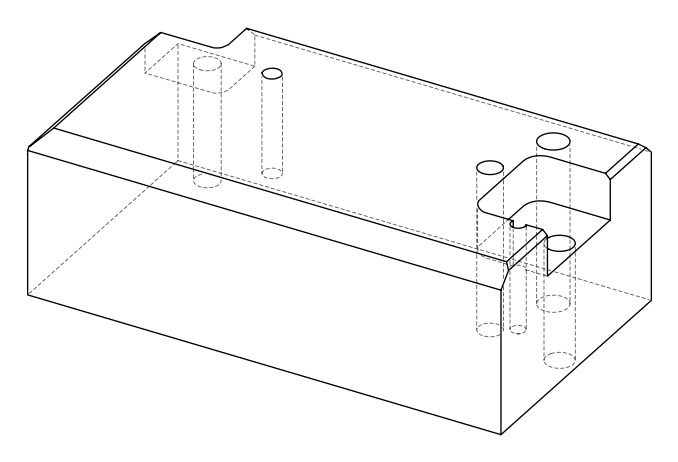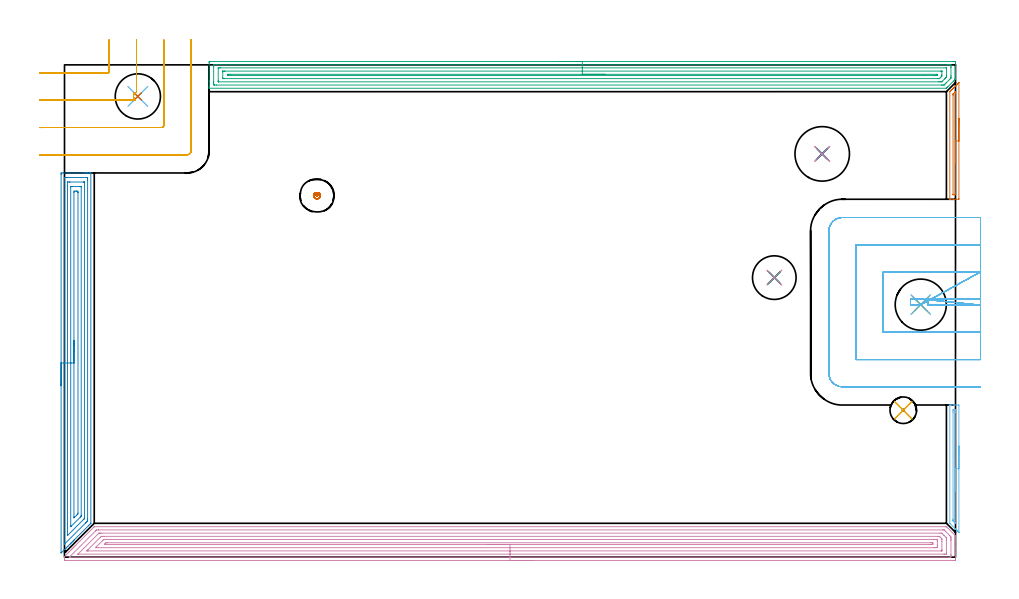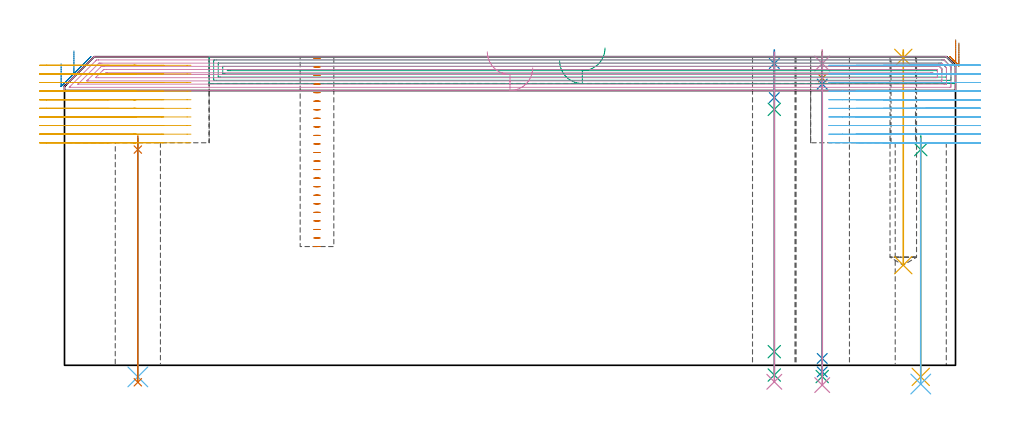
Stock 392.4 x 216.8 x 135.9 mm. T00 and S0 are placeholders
(PLAN: 25 operations, 15 tool changes, 71.6 min)
(1 SPOT_DRILL | STEP1HOLE | NXT0321_9005460120000 | 0.06 min | 4457 mm3)
(2 SPOT_DRILL_1 | STEP1HOLE_1 | NXT0321_9005460120000 | 0.05 min | 183 mm3)
(3 SPOT_DRILL_2 | STEP1HOLE_2 | NXT0321_9005460120000 | 0.06 min | 4456 mm3)
(4 SPOT_DRILL_3 | STEP1HOLE_3 | NXT0321_9005460120000 | 0.05 min | 183 mm3)
(5 SPOT_DRILL_4 | STEP1POCKET | NXT0321_9005460120000 | 0.03 min | 1 mm3)
(6 DRILL_THROUGH_HOLE_INTO_CENTER | STEP1HOLE | UGT0301_515 | 0.43 min | 10865 mm3)
(7 DRILL_TO_ENLARGE_THROUGH_HOLE | STEP1HOLE | UGT0301_265 | 0.44 min | 26888 mm3)
(8 DRILL_BLIND_HOLE_INTO_CENTER | STEP1HOLE_1 | UGT0301_515 | 0.08 min | 1573 mm3)
(9 GUN_DRILL_THROUGH_HOLE | STEP1HOLE_1 | UGT0307_009 | 0.68 min | 13566 mm3)
(10 DRILL_TO_ENLARGE_THROUGH_HOLE_1 | STEP1HOLE_1 | UGT0301_259 | 0.58 min | 23969 mm3)
(11 DRILL_THROUGH_HOLE_INTO_CENTER_1 | STEP1HOLE_2 | UGT0301_515 | 0.43 min | 10871 mm3)
(12 DRILL_TO_ENLARGE_THROUGH_HOLE_2 | STEP1HOLE_2 | UGT0301_054 | 0.44 min | 38647 mm3)
(13 DRILL_BLIND_HOLE_INTO_CENTER_1 | STEP1HOLE_3 | UGT0301_185 | 0.05 min | 187 mm3)
(14 GUN_DRILL_THROUGH_HOLE_1 | STEP1HOLE_3 | UGT0307_002 | 0.61 min | 3567 mm3)
(15 SPADE_DRILL_TO_ENLARGE_THROUGH_HOLE | STEP1HOLE_3 | UGT0306_006 | 0.57 min | 21656 mm3)
(16 DRILL_TO_ENLARGE_THROUGH_HOLE_3 | STEP1HOLE_3 | UGT0301_057 | 0.59 min | 35835 mm3)
(17 DRILL_BLIND_HOLE_INTO_CENTER_2 | STEP1POCKET | UGT0301_512 | 0.38 min | 9581 mm3)
(18 AREA_MILL | FG_CHAMFER_SURFACE | UGT0205_001 | 1.03 min | 498 mm3)
(19 AREA_MILL_1 | FG_CHAMFER_SURFACE_1 | UGT0205_001 | 0.95 min | 453 mm3)
(20 AREA_MILL_2 | FG_CHAMFER_SURFACE_2 | UGT0205_001 | 6.7 min | 15099 mm3)
(21 AREA_MILL_3 | FG_CHAMFER_SURFACE_3 | UGT0205_001 | 13.3 min | 23290 mm3)
(22 AREA_MILL_4 | FG_CHAMFER_SURFACE_4 | UGT0205_001 | 18.75 min | 42619 mm3)
(23 MILL_CORNER_NOTCH_RECTANGULAR | CORNER_NOTCH_RECTANGULAR | NXT0201_012 | Follow Part, ap 4, ae 75% | 7.44 min | 101363 mm3)
(24 MILL_SLOT | SLOT_PARTIAL_RECTANGULAR | NXT0201_012 | Follow Part, ap 4, ae 75% | 16.69 min | 199753 mm3)
(25 MILL_BLIND_HOLE_FROM_SOLID_MATERIAL | STEP1POCKET_1 | NXT0201_011 | Spiral | 1.23 min | 14389 mm3)
(TOOL NXT0321_9005460120000 | NC Spot Drill, 142deg, 12mm, Carbide, Uncoated | D12 PA142 FL30 Z2)
(TOOL UGT0301_515 | Carbide Drill 12.0 mm | D12 PA118 FL101 Z2)
(TOOL UGT0301_265 | Twist Drill 19.9 mm | D19.9 PA118 FL140 Z2)
(TOOL UGT0307_009 | Gun Drill 12 mm | D12 PA130 FL24 Z1)
(TOOL UGT0301_259 | Twist Drill 19.2 mm | D19.2 PA118 FL140 Z2)
(TOOL UGT0301_054 | Twist Drill 22.5 mm | D22.5 PA118 FL155 Z2)
(TOOL UGT0301_185 | Twist Drill 6.3 mm | D6.3 PA118 FL61 Z2)
(TOOL UGT0307_002 | Gun Drill 6 mm | D6 PA130 FL24 Z1)
(TOOL UGT0306_006 | Spade Drill 15.5mm | D15.5 PA132 FL10 Z2)
(TOOL UGT0301_057 | Twist Drill 24 mm | D24 PA118 FL160 Z2)
(TOOL UGT0301_512 | Carbide Drill 11.7 mm | D11.7 PA118 FL94 Z2)
(TOOL UGT0205_001 | Chamfer Mill 20 x 3 x 45 deg. | D20 FL50 Z2)
(TOOL NXT0201_012 | ENDMILL 16mm [2P460-1600-NA 1630] | D16 FL38 Z6)
(TOOL NXT0201_011 | ENDMILL 12mm [2P460-1200-NA 1630] | D12 FL38 Z6)
(OP 1 SPOT_DRILL)
G17 G21 G94 G90
T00 M6
G54
G17 G0 G90 X32.3 Y202.9 S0 M3
G43 Z145.9 H0
G94 G81 G98 Z95. F250. R101.
G80
M5
M2
(OP 2 SPOT_DRILL_1)
G17 G21 G94 G90
T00 M6
G54
G17 G0 G90 X312.6 Y123.1 S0 M3
G43 Z145.9 H0
G94 G81 G98 Z132.9 F250. R138.9
G80
M5
M2
(OP 3 SPOT_DRILL_2)
G17 G21 G94 G90
T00 M6
G54
G17 G0 G90 X377.1 Y111.2 S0 M3
G43 Z145.9 H0
G94 G81 G98 Z95. F250. R101.
G80
M5
M2
(OP 4 SPOT_DRILL_3)
G17 G21 G94 G90
T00 M6
G54
G17 G0 G90 X333.7 Y177.6 S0 M3
G43 Z145.9 H0
G94 G81 G98 Z132.9 F250. R138.9
G80
M5
M2
(OP 5 SPOT_DRILL_4)
G17 G21 G94 G90
T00 M6
G54
G17 G0 G90 X369.4 Y64.7 S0 M3
G43 Z145.9 H0
G94 G81 G98 Z135.396 F250. R138.9
G80
M5
M2
(OP 6 DRILL_THROUGH_HOLE_INTO_CENTER)
G17 G21 G94 G90
T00 M6
G54
G17 G0 G90 X32.3 Y202.9 S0 M3
G43 Z145.9 H0
G94 G73 G98 Z-5.105 F250. Q11.456 R100.
G80
M5
M2
(OP 7 DRILL_TO_ENLARGE_THROUGH_HOLE)
G17 G21 G94 G90
T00 M6
G54
G17 G0 G90 X32.3 Y202.9 S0 M3
G43 Z145.9 H0
G94 G73 G98 Z-7.479 F250. Q17.58 R100.
G80
M5
M2
(OP 8 DRILL_BLIND_HOLE_INTO_CENTER)
G17 G21 G94 G90
T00 M6
G54
G17 G0 G90 X312.6 Y123.1 S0 M3
G43 Z145.9 H0
G94 G81 G98 Z117.9 F250. R137.9
G80
M5
M2
(OP 9 GUN_DRILL_THROUGH_HOLE)
G17 G21 G94 G90
T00 M6
G54
G17 G0 G90 X312.6 Y123.1 M8
G43 Z145.9 H0
Z133.745
S716 M3
G94 G1 Z112.707 F125. M26
G4 X.084
Z6. F250.
G4 X.084
Z-4.298 F125.
G4 X.084
M5
M9
G0 Z133.745
Z145.9
M2
(OP 10 DRILL_TO_ENLARGE_THROUGH_HOLE_1)
G17 G21 G94 G90
T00 M6
G54
G17 G0 G90 X312.6 Y123.1 S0 M3
G43 Z145.9 H0
G94 G73 G98 Z-7.268 F250. Q17.896 R137.9
G80
M5
M2
(OP 11 DRILL_THROUGH_HOLE_INTO_CENTER_1)
G17 G21 G94 G90
T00 M6
G54
G17 G0 G90 X377.1 Y111.2 S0 M3
G43 Z145.9 H0
G94 G73 G98 Z-5.105 F250. Q11.456 R100.
G80
M5
M2
(OP 12 DRILL_TO_ENLARGE_THROUGH_HOLE_2)
G17 G21 G94 G90
T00 M6
G54
G17 G0 G90 X377.1 Y111.2 S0 M3
G43 Z145.9 H0
G94 G73 G98 Z-8.26 F250. Q21.252 R100.
G80
M5
M2
(OP 13 DRILL_BLIND_HOLE_INTO_CENTER_1)
G17 G21 G94 G90
T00 M6
G54
G17 G0 G90 X333.7 Y177.6 S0 M3
G43 Z145.9 H0
G94 G81 G98 Z126.45 F250. R137.9
G80
M5
M2
(OP 14 GUN_DRILL_THROUGH_HOLE_1)
G17 G21 G94 G90
T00 M6
G54
G17 G0 G90 X333.7 Y177.6 M8
G43 Z145.9 H0
Z134.013
S716 M3
G94 G1 Z123.854 F125. M26
G4 X.084
Z3. F250.
G4 X.084
Z-2.899 F125.
G4 X.084
M5
M9
G0 Z134.013
Z145.9
M2
(OP 15 SPADE_DRILL_TO_ENLARGE_THROUGH_HOLE)
G17 G21 G94 G90
T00 M6
G54
G17 G0 G90 X333.7 Y177.6 S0 M3
G43 Z145.9 H0
G94 G73 G98 Z-4.951 F250. Q14.085 R137.9
G80
M5
M2
(OP 16 DRILL_TO_ENLARGE_THROUGH_HOLE_3)
G17 G21 G94 G90
T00 M6
G54
G17 G0 G90 X333.7 Y177.6 S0 M3
G43 Z145.9 H0
G94 G73 G98 Z-8.71 F250. Q20.659 R137.9
G80
M5
M2
(OP 17 DRILL_BLIND_HOLE_INTO_CENTER_2)
G17 G21 G94 G90
T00 M6
G54
G17 G0 G90 X369.4 Y64.7 S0 M3
G43 Z145.9 H0
G94 G81 G98 Z44.1 F250. R137.9
G80
M5
M2
(OP 18 AREA_MILL)
G17 G21 G94 G90
T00 M6
G54
G17 G0 G90 X393.9 Y48.95 S1061 M3
G43 Z145.9 H0
Z141.9
G94 G1 Y48.912 Z141.028 F250.
Y48.798 Z140.163
Y48.609 Z139.312
Y48.347 Z138.48
Y48.013 Z137.674
Y47.61 Z136.9
Y47.142 Z136.164
Y46.61 Z135.472
Y46.021 Z134.829
Y45.378 Z134.24
Y44.686 Z133.708
Y43.95 Z133.24
Y43.176 Z132.837
Y42.37 Z132.503
Y41.538 Z132.241
Y40.687 Z132.052
Y39.822 Z131.938
Y38.95 Z131.9
Y10.977
X393.895 Y10.907 Z131.898
X393.894 Y10.905 Z131.899
X393.853 Y10.945 Z131.942
X393.806 Y10.993 Z131.992
X393.636 Y11.161 Z132.158
X393.473 Y11.325 Z132.324
X393.362 Y11.437 Z132.436
X393.202 Y11.595 Z132.593
X393.049 Y11.75 Z132.749
X392.919 Y11.88 Z132.879
X392.768 Y12.03 Z133.027
X392.624 Y12.175 Z133.174
X392.475 Y12.324 Z133.323
X392.334 Y12.464 Z133.462
X392.199 Y12.599 Z133.598
X392.031 Y12.768 Z133.767
X390.028 Y14.771 Z135.771
X389.928 Y14.873 Z135.867
X389.904 Y14.905 Z135.89
X389.9 Y14.986 Z135.9
Y66.907
X389.903 Y66.99 Z135.89
X390.01 Y67. Z135.788
X390.527 Z135.272
X391.537 Z134.262
X391.9 Z133.896
X392.081 Z133.716
X393.817 Z131.981
X393.892 Y66.998 Z131.906
X393.9 Y66.772 Z131.9
Y38.95
X392.486 Z133.314
X392.485 Y14.987 Z133.315
X392.484 Y14.861 Z133.316
X392.481 Y14.799 Z133.319
X392.48 Y14.784 Z133.32
X392.466 Y14.795 Z133.334
X392.265 Y14.987 Z133.535
X391.9 Y15.353 Z133.9
X391.386 Y15.874 Z134.414
X391.321 Y15.954 Z134.479
X391.319 Y16.024 Z134.481
X391.316 Y16.174 Z134.484
X391.315 Y16.473 Z134.485
X391.314 Y16.762 Z134.486
Y63.801
X391.315 Y64.399 Z134.485
X391.318 Y64.688 Z134.482
X391.321 Y64.978 Z134.479
X391.602 Y64.993 Z134.198
X391.9 Y64.997 Z133.9
X392.466 Z133.334
X392.475 Y64.99 Z133.325
X392.479 Y64.984 Z133.321
X392.483 Y64.688 Z133.317
X392.486 Y64.09 Z133.314
Y63.801
Y38.95
Y38.078 Z133.352
Y37.214 Z133.466
Y36.362 Z133.655
Y35.53 Z133.917
Y34.724 Z134.251
Y33.95 Z134.654
Y33.214 Z135.123
Y32.522 Z135.654
Y31.879 Z136.243
Y31.29 Z136.886
Y30.759 Z137.578
Y30.29 Z138.314
Y29.887 Z139.088
Y29.553 Z139.894
Y29.291 Z140.726
Y29.102 Z141.578
Y28.988 Z142.443
Y28.95 Z143.314
G0 Z145.9
M5
M2
(OP 19 AREA_MILL_1)
G17 G21 G94 G90
T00 M6
G54
G17 G0 G90 X393.9 Y193.3 S1061 M3
G43 Z145.9 H0
Z141.9
G94 G1 Y193.262 Z141.028 F250.
Y193.148 Z140.163
Y192.959 Z139.312
Y192.697 Z138.48
Y192.363 Z137.674
Y191.96 Z136.9
Y191.492 Z136.164
Y190.961 Z135.472
Y190.371 Z134.829
Y189.728 Z134.24
Y189.036 Z133.708
Y188.3 Z133.24
Y187.526 Z132.837
Y186.72 Z132.503
Y185.888 Z132.241
Y185.037 Z132.052
Y184.172 Z131.938
Y183.3 Z131.9
Y157.959
X393.895 Y157.651 Z131.905
X393.892 Y157.601 Z131.906
X391.699 Y157.6 Z134.099
X389.954 Z135.844
X389.904 Y157.61 Z135.891
X389.9 Y157.651 Z135.9
Y204.969
X389.905 Y204.996 Z135.893
X389.909 Y205.008 Z135.888
X389.946 Y205.046 Z135.853
X390.164 Y205.266 Z135.632
X390.31 Y205.411 Z135.488
X390.449 Y205.55 Z135.349
X390.598 Y205.7 Z135.197
X390.753 Y205.853 Z135.045
X390.875 Y205.976 Z134.923
X391.032 Y206.134 Z134.763
X391.195 Y206.296 Z134.603
X391.301 Y206.402 Z134.497
X391.466 Y206.569 Z134.329
X391.637 Y206.738 Z134.161
X391.809 Y206.909 Z133.991
X392.334 Y207.436 Z133.462
X392.768 Y207.868 Z133.031
X393.202 Y208.304 Z132.594
X393.406 Y208.507 Z132.393
X393.454 Y208.554 Z132.346
X393.837 Y208.938 Z131.961
X393.895 Y208.984 Z131.903
X393.896 Y208.978 Z131.902
X393.899 Y208.901 Z131.899
X393.9 Y183.3 Z131.9
X392.486 Z133.314
X392.485 Y159.862 Z133.315
X392.484 Y159.713 Z133.316
X392.481 Y159.639 Z133.319
X392.479 Y159.611 Z133.321
X392.414 Y159.608 Z133.386
X392.156 Y159.601 Z133.644
X391.9 Z133.9
X391.643 Y159.602 Z134.157
X391.471 Y159.605 Z134.329
X391.335 Y159.61 Z134.465
X391.32 Y159.618 Z134.48
X391.318 Y159.63 Z134.482
X391.316 Y159.663 Z134.484
X391.315 Y159.862 Z134.485
Y203.2
X391.318 Y203.793 Z134.482
X391.321 Y203.939 Z134.479
X391.329 Y203.967 Z134.471
X391.355 Y203.998 Z134.445
X391.436 Y204.085 Z134.364
X392.32 Y204.969 Z133.48
X392.374 Y205.018 Z133.426
X392.394 Y205.032 Z133.406
X392.479 Y205.079 Z133.321
X392.481 Y204.969 Z133.319
X392.484 Y204.727 Z133.316
X392.486 Y204.372 Z133.314
Y204.085
Y183.3
Y182.429 Z133.352
Y181.564 Z133.466
Y180.712 Z133.655
Y179.88 Z133.917
Y179.074 Z134.251
Y178.3 Z134.654
Y177.564 Z135.123
Y176.872 Z135.654
Y176.229 Z136.243
Y175.64 Z136.886
Y175.109 Z137.578
Y174.64 Z138.314
Y174.237 Z139.088
Y173.903 Z139.894
Y173.641 Z140.726
Y173.452 Z141.578
Y173.338 Z142.443
Y173.3 Z143.314
G0 Z145.9
M5
M2
(OP 20 AREA_MILL_2)
G17 G21 G94 G90
T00 M6
G54
G17 G0 G90 X-1.5 Y75.5 S1061 M3
G43 Z145.9 H0
Z132.8
G94 G1 Y75.538 Z131.928 F250.
Y75.652 Z131.064
Y75.841 Z130.212
Y76.103 Z129.38
Y76.437 Z128.574
Y76.84 Z127.8
Y77.308 Z127.064
Y77.84 Z126.372
Y78.429 Z125.729
Y79.072 Z125.14
Y79.764 Z124.608
Y80.5 Z124.14
Y81.274 Z123.737
Y82.08 Z123.403
Y82.912 Z123.141
Y83.763 Z122.952
Y84.628 Z122.838
Y85.5 Z122.8
X-1.499 Y168.582 Z122.801
X-1.496 Y168.989 Z122.802
X-1.492 Y169.19 Z122.805
X-1.096 Y169.195 Z123.201
X-0.489 Y169.2 Z123.809
X8.562 Z132.856
X9.103 Z133.4
X9.44 Z133.736
X9.981 Z134.277
X10.318 Z134.613
X10.992 Z135.292
X11.29 Z135.59
X11.447 Y169.198 Z135.739
X11.598 Y169.19 Z135.889
X11.6 Y169.029 Z135.9
Y14.925
X11.594 Y14.905 Z135.893
X11.583 Y14.883 Z135.881
X11.365 Y14.665 Z135.665
X10.757 Y14.057 Z135.057
X4.307 Y7.605 Z128.604
X4.172 Y7.47 Z128.468
X4.033 Y7.331 Z128.33
X3.875 Y7.174 Z128.173
X3.733 Y7.031 Z128.028
X3.586 Y6.885 Z127.884
X3.443 Y6.742 Z127.741
X3.294 Y6.592 Z127.589
X3.139 Y6.438 Z127.437
X3.012 Y6.311 Z127.309
X2.855 Y6.152 Z127.15
X2.692 Y5.991 Z126.99
X2.58 Y5.879 Z126.878
X2.416 Y5.713 Z126.71
X2.246 Y5.545 Z126.544
X1.538 Y4.837 Z125.836
X1.353 Y4.651 Z125.649
X0.752 Y4.051 Z125.051
X0.074 Y3.374 Z124.373
X-1.329 Y1.971 Z122.971
X-1.493 Y1.819 Z122.806
X-1.5 Y1.971 Z122.8
Y1.99
Y85.5
X-0.086 Z124.214
X-0.085 Y166.66 Z124.215
X-0.084 Y166.795 Z124.216
X-0.079 Y167.165 Z124.221
X0.271 Y167.191 Z124.571
X0.66 Y167.197 Z124.96
X1.14 Y167.2 Z125.44
X1.538 Z125.838
X9.921 Z134.221
X10.11 Y167.198 Z134.41
X10.142 Y167.195 Z134.442
X10.172 Y167.191 Z134.472
X10.179 Y167.152 Z134.479
X10.184 Y166.932 Z134.484
X10.185 Y166.795 Z134.485
X10.186 Y166.037 Z134.486
X10.185 Y16.712 Z134.485
X10.18 Y15.959 Z134.48
X10.058 Y15.818 Z134.358
X9.75 Y15.503 Z134.05
X9.44 Y15.19 Z133.74
X9.309 Y15.059 Z133.609
X0.093 Y5.843 Z124.393
X0.008 Y5.762 Z124.308
X-0.073 Y5.689 Z124.227
X-0.079 Z124.221
X-0.082 Y5.739 Z124.218
X-0.085 Y5.856 Z124.215
X-0.086 Y85.5 Z124.214
X1.328 Z125.628
X1.329 Y165.009 Z125.629
X1.33 Y165.115 Z125.63
X1.333 Y165.167 Z125.633
X1.335 Y165.186 Z125.635
X1.357 Y165.193 Z125.657
X1.538 Y165.196 Z125.838
X2.228 Y165.2 Z126.528
X2.416 Z126.716
X8.375 Y165.199 Z132.675
X8.562 Y165.196 Z132.862
X8.749 Y165.19 Z133.049
X8.765 Y165.187 Z133.065
X8.767 Y165.173 Z133.067
X8.77 Y165.136 Z133.07
X8.771 Y165.08 Z133.071
Y165.009
Y17.392
X8.77 Y17.179 Z133.07
X8.767 Y17.037 Z133.067
X8.765 Y16.988 Z133.065
X8.755 Y16.966 Z133.055
X8.726 Y16.933 Z133.026
X8.562 Y16.762 Z132.862
X8.538 Y16.737 Z132.838
X1.452 Y9.652 Z125.752
X1.364 Y9.565 Z125.664
X1.349 Y9.555 Z125.649
X1.335 Y9.548 Z125.635
X1.332 Y9.565 Z125.632
X1.331 Y9.589 Z125.631
X1.329 Y9.777 Z125.629
X1.328 Y85.5 Z125.628
X2.743 Z127.043
Y163.076
X2.745 Y163.144 Z127.045
X2.748 Y163.181 Z127.048
X2.751 Y163.19 Z127.051
X2.759 Y163.193 Z127.059
X2.866 Y163.197 Z127.166
X3.294 Y163.2 Z127.594
X6.828 Z131.128
X7.234 Y163.195 Z131.534
X7.334 Y163.19 Z131.634
X7.351 Y163.188 Z131.651
X7.353 Y163.172 Z131.653
X7.355 Y163.138 Z131.655
X7.357 Y163.061 Z131.657
Y18.498
X7.355 Y18.218 Z131.655
X7.353 Y18.078 Z131.653
X7.35 Y18.013 Z131.65
X7.318 Y17.978 Z131.618
X6.956 Y17.605 Z131.256
X2.829 Y13.479 Z127.129
X2.79 Y13.442 Z127.09
X2.761 Y13.418 Z127.061
X2.751 Y13.411 Z127.051
X2.749 Y13.423 Z127.049
X2.745 Y13.53 Z127.045
X2.743 Y13.699 Z127.043
Y85.5
X4.157 Z128.457
Y160.557
X4.172 Y161.19 Z128.472
X4.407 Y161.196 Z128.707
X5.05 Y161.199 Z129.35
X5.283 Y161.198 Z129.583
X5.928 Y161.19 Z130.228
X5.943 Y160.542 Z130.243
Y160.527
X5.942 Y19.377 Z130.242
X5.928 Y19.038 Z130.228
X5.664 Y18.767 Z129.964
X5.4 Y18.498 Z129.7
X4.506 Y17.605 Z128.806
X4.335 Y17.439 Z128.635
X4.172 Y17.282 Z128.472
X4.158 Y17.605 Z128.458
X4.157 Y17.62 Z128.457
Y85.5
Y86.372 Z128.495
Y87.236 Z128.609
Y88.088 Z128.798
Y88.92 Z129.06
Y89.726 Z129.394
Y90.5 Z129.797
Y91.236 Z130.265
Y91.928 Z130.796
Y92.571 Z131.386
Y93.16 Z132.029
Y93.691 Z132.721
Y94.16 Z133.457
Y94.563 Z134.231
Y94.897 Z135.037
Y95.159 Z135.869
Y95.348 Z136.72
Y95.462 Z137.585
Y95.5 Z138.457
G0 Z145.9
M5
M2
(OP 21 AREA_MILL_3)
G17 G21 G94 G90
T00 M6
G54
G17 G0 G90 X218.05 Y218.3 S1061 M3
G43 Z145.9 H0
Z134.1
G94 G1 X218.088 Z133.228 F250.
X218.202 Z132.364
X218.391 Z131.512
X218.653 Z130.68
X218.987 Z129.874
X219.39 Z129.1
X219.859 Z128.364
X220.39 Z127.672
X220.979 Z127.029
X221.622 Z126.44
X222.314 Z125.909
X223.05 Z125.44
X223.824 Z125.037
X224.63 Z124.703
X225.462 Z124.441
X226.314 Z124.252
X227.178 Z124.138
X228.05 Z124.1
X391.231
X391.796 Y218.298 Z124.102
X392.355 Y218.294 Z124.104
X392.392 Y218.291 Z124.106
X392.4 Y217.737 Z124.66
Y214.179 Z128.216
Y213.604 Z128.793
Y213.289 Z129.107
Y212.715 Z129.682
Y212.4 Z129.996
Y211.771 Z130.629
Y210.73 Z131.67
Y210.648 Z131.751
Y210.503 Z131.895
X392.391 Y210.491 Z131.907
X392.128 Y210.228 Z132.172
X392.026 Y210.126 Z132.274
X391.633 Y209.732 Z132.665
X389.119 Y207.217 Z135.179
X388.966 Y207.063 Z135.332
X388.673 Y206.773 Z135.627
X388.663 Y206.763 Z135.637
X388.463 Y206.564 Z135.832
X388.395 Y206.503 Z135.889
X388.227 Y206.5 Z135.9
X63.858
X63.71 Y206.503 Z135.888
X63.707 Y206.54 Z135.851
X63.7 Y206.898 Z135.501
Y207.323 Z135.076
Y207.953 Z134.442
Y209.157 Z133.24
Y209.732 Z132.662
Y217.737 Z124.661
X63.702 Y218.026 Z124.371
X63.71 Y218.292 Z124.106
X63.976 Y218.299 Z124.099
X228.05 Y218.3 Z124.1
Y216.886 Z125.514
X389.08
X389.975 Y216.883 Z125.517
X390.011 Y216.881 Z125.519
X390.39 Y216.847 Z125.553
X390.397 Y216.463 Z125.937
X390.399 Y215.958 Z126.442
X390.4 Y215.57 Z126.83
Y212.013 Z130.387
X390.399 Y211.511 Z130.889
X390.397 Y211.126 Z131.274
X390.39 Y210.998 Z131.402
X390.381 Y210.943 Z131.457
X390.041 Y210.591 Z131.809
X388.249 Y208.798 Z133.602
X387.813 Y208.365 Z134.035
X387.395 Y207.953 Z134.447
X387.363 Y207.925 Z134.475
X387.334 Y207.921 Z134.479
X386.48 Y207.914 Z134.486
X386.442
X67.02
X66.125 Y207.917 Z134.483
X66.089 Y207.919 Z134.481
X65.71 Y207.953 Z134.447
X65.703 Y208.337 Z134.063
X65.701 Y208.842 Z133.558
X65.7 Y209.23 Z133.17
X65.701 Y215.958 Z126.442
X65.702 Y216.343 Z126.057
X65.71 Y216.847 Z125.553
X66.054 Y216.882 Z125.518
X66.089 Y216.883 Z125.517
X66.942 Y216.886 Z125.514
X228.05
Y215.471 Z126.929
X388.227
X388.361 Y215.47 Z126.93
X388.383 Y215.468 Z126.932
X388.388 Y215.466 Z126.934
X388.391 Y215.448 Z126.952
X388.397 Y215.356 Z127.044
X388.399 Y215.241 Z127.159
X388.4 Y215.068 Z127.332
Y212.228 Z130.172
X388.392 Y211.511 Z130.889
X388.39 Y211.426 Z130.975
X388.363 Y211.374 Z131.026
X388.227 Y211.23 Z131.17
X387.923 Y210.923 Z131.477
X387.622 Y210.621 Z131.779
X386.586 Y209.588 Z132.812
X386.442 Y209.448 Z132.952
X386.315 Y209.335 Z133.065
X386.198 Y209.333 Z133.067
X385.953 Y209.33 Z133.07
X385.55 Y209.329 Z133.071
X385.062 Y209.328 Z133.072
X67.873 Y209.329 Z133.071
X67.739 Y209.33 Z133.07
X67.717 Y209.332 Z133.068
X67.712 Y209.334 Z133.066
X67.709 Y209.352 Z133.048
X67.703 Y209.444 Z132.956
X67.701 Y209.559 Z132.841
X67.7 Y209.732 Z132.668
X67.701 Y215.24 Z127.16
X67.707 Y215.414 Z126.986
X67.71 Y215.459 Z126.941
X67.725 Y215.465 Z126.935
X67.773 Y215.467 Z126.933
X67.873 Y215.47 Z126.93
X68.361 Y215.471 Z126.929
X68.766 Y215.472 Z126.928
X228.05 Y215.471 Z126.929
Y214.057 Z128.343
X385.672
X386.34 Y214.053 Z128.347
X386.377 Y214.051 Z128.349
X386.39 Y214.049 Z128.351
X386.392 Y214.029 Z128.371
X386.397 Y213.929 Z128.471
X386.399 Y213.73 Z128.67
X386.4 Y212.4 Z130.
X386.393 Y211.976 Z130.424
X386.39 Y211.872 Z130.528
X386.343 Y211.804 Z130.596
X386.248 Y211.704 Z130.696
X386.06 Y211.511 Z130.889
X385.806 Y211.255 Z131.145
X385.55 Y210.999 Z131.401
X385.357 Y210.813 Z131.587
X385.307 Y210.767 Z131.633
X385.279 Y210.75 Z131.65
X385.235 Y210.748 Z131.652
X385.042 Y210.745 Z131.655
X384.657 Y210.743 Z131.657
X384.535
X70.428
X69.76 Y210.747 Z131.653
X69.723 Y210.749 Z131.651
X69.71 Y210.751 Z131.649
X69.708 Y210.771 Z131.629
X69.703 Y210.871 Z131.529
X69.701 Y211.07 Z131.33
Y213.713 Z128.687
X69.704 Y213.925 Z128.475
X69.708 Y214.03 Z128.37
X69.71 Y214.051 Z128.349
X69.73 Y214.053 Z128.347
X69.782 Y214.055 Z128.345
X70.55 Y214.057 Z128.343
X70.672
X228.05
Y212.643 Z129.757
X384.009
X384.171 Y212.642 Z129.758
X384.301 Y212.639 Z129.761
X384.38 Y212.636 Z129.764
X384.39 Y212.61 Z129.79
X384.392 Y212.4 Z130.
X384.39 Y212.323 Z130.077
X384.346 Y212.257 Z130.143
X384.248 Y212.164 Z130.236
X384.006 Y212.159 Z130.241
X383.765 Y212.158 Z130.242
X383.116 Y212.157 Z130.243
X378.26
X72.091
X71.929 Y212.158 Z130.242
X71.799 Y212.161 Z130.239
X71.72 Y212.164 Z130.236
X71.71 Y212.19 Z130.21
X71.706 Y212.4 Z130.
X71.707 Y212.558 Z129.842
X71.71 Y212.631 Z129.769
X71.848 Y212.636 Z129.764
X72.093 Y212.641 Z129.759
X72.335 Y212.643 Z129.757
X72.984
X228.05
X228.922 Z129.795
X229.787 Z129.909
X230.638 Z130.098
X231.47 Z130.36
X232.276 Z130.694
X233.05 Z131.097
X233.786 Z131.565
X234.478 Z132.096
X235.121 Z132.686
X235.71 Z133.329
X236.242 Z134.021
X236.71 Z134.757
X237.113 Z135.531
X237.447 Z136.337
X237.709 Z137.169
X237.898 Z138.02
X238.012 Z138.885
X238.05 Z139.757
G0 Z145.9
M5
M2
(OP 22 AREA_MILL_4)
G17 G21 G94 G90
T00 M6
G54
G17 G0 G90 X206.2 Y-1.5 S1061 M3
G43 Z145.9 H0
Z131.
G94 G1 X206.162 Z130.128 F250.
X206.048 Z129.263
X205.859 Z128.412
X205.597 Z127.58
X205.263 Z126.774
X204.86 Z126.
X204.392 Z125.264
X203.86 Z124.572
X203.271 Z123.929
X202.628 Z123.34
X201.936 Z122.808
X201.2 Z122.34
X200.426 Z121.937
X199.62 Z121.603
X198.788 Z121.341
X197.936 Z121.152
X197.072 Z121.038
X196.2 Z121.
X0.38 Y-1.499 Z121.001
X0.168 Y-1.497 Z121.003
X0.003 Y-1.491 Z121.005
X0. Y-1.412 Z121.084
Y-1.082 Z121.413
Y-0.422 Z122.078
Y0.236 Z122.736
Y0.291 Z122.79
X0.002 Y0.303 Z122.802
X1.84 Y2.141 Z124.639
X1.954 Y2.256 Z124.752
X2.133 Y2.434 Z124.932
X2.847 Y3.148 Z125.646
X3.01 Y3.313 Z125.808
X3.171 Y3.473 Z125.97
X3.294 Y3.595 Z126.093
X3.45 Y3.752 Z126.247
X3.604 Y3.905 Z126.403
X3.74 Y4.041 Z126.539
X3.89 Y4.192 Z126.687
X4.037 Y4.338 Z126.836
X4.187 Y4.488 Z126.986
X4.329 Y4.631 Z127.127
X4.469 Y4.771 Z127.268
X4.633 Y4.934 Z127.432
X4.769 Y5.071 Z127.567
X12.846 Y13.146 Z135.646
X13.086 Y13.386 Z135.885
X13.104 Y13.395 Z135.895
X13.117 Y13.4 Z135.9
X388.213
X388.395 Y13.397 Z135.889
X388.549 Y13.251 Z135.75
X392.232 Y9.569 Z132.067
X392.332 Y9.466 Z131.965
X392.39 Y9.405 Z131.903
X392.4 Y8.806 Z131.305
Y7.378 Z129.874
Y3.952 Z126.448
Y1.829 Z124.326
Y-0.808 Z121.689
X392.397 Y-1.082 Z121.415
X392.39 Y-1.492 Z121.005
X392.206 Y-1.496 Z121.002
X391.786 Y-1.5 Z121.
X196.2
Y-0.086 Z122.414
X2.4 Y-0.085 Z122.415
X2.28
X2.141 Y-0.081 Z122.419
X2.086 Y-0.079 Z122.421
X2.093 Y-0.069 Z122.431
X2.174 Y0.02 Z122.52
X2.263 Y0.112 Z122.612
X2.4 Y0.251 Z122.751
X13.69 Y11.54 Z134.04
X14.011 Y11.856 Z134.356
X14.139 Y11.977 Z134.477
X14.904 Y11.984 Z134.484
X15.024 Y11.985 Z134.485
X386.547
X387.32 Y11.979 Z134.479
X387.366 Y11.973 Z134.473
X387.417 Y11.925 Z134.425
X387.522 Y11.825 Z134.325
X387.726 Y11.624 Z134.124
X388.126 Y11.224 Z133.724
X390. Y9.349 Z131.849
X390.375 Y8.964 Z131.464
X390.39 Y8.587 Z131.087
X390.398 Y8.195 Z130.695
X390.399 Y7.708 Z130.208
X390.4 Y7.314 Z129.814
Y1.161 Z123.661
X390.397 Y0.676 Z123.176
X390.393 Y0.289 Z122.789
X390.377 Y-0.079 Z122.421
X390. Y-0.084 Z122.416
X389.879 Y-0.085 Z122.415
X196.2 Y-0.086 Z122.414
Y1.328 Z123.828
X6.202 Y1.329 Z123.829
X6.003 Y1.331 Z123.831
X5.973 Y1.332 Z123.832
X5.948 Y1.335 Z123.835
X5.959 Y1.354 Z123.854
X5.973 Y1.372 Z123.872
X8.341 Y3.742 Z126.242
X14.945 Y10.345 Z132.845
X15.12 Y10.509 Z133.009
X15.188 Y10.565 Z133.065
X15.337 Y10.567 Z133.067
X15.568 Y10.57 Z133.07
X15.797 Y10.571 Z133.071
X16.46 Y10.572 Z133.072
X385.534 Y10.571 Z133.071
X386.202 Y10.567 Z133.067
X386.307 Y10.565 Z133.065
X386.427 Y10.464 Z132.964
X386.552 Y10.345 Z132.845
X387.32 Y9.581 Z132.081
X387.435 Y9.466 Z131.966
X388.213 Y8.685 Z131.185
X388.306 Y8.587 Z131.087
X388.39 Y8.493 Z130.993
X388.396 Y8.408 Z130.908
X388.399 Y7.708 Z130.208
X388.4 Y7.524 Z130.024
Y2.25 Z124.75
X388.395 Y1.555 Z124.055
X388.392 Y1.379 Z123.879
X388.378 Y1.335 Z123.835
X388.328 Y1.333 Z123.833
X388.213 Y1.331 Z123.831
X387.55 Y1.329 Z123.829
X387.32 Y1.328 Z123.828
X196.2
Y2.743 Z125.243
X10.438
X10.123 Y2.744 Z125.244
X9.936 Y2.747 Z125.247
X9.82 Y2.749 Z125.249
X9.896 Y2.837 Z125.337
X9.96 Y2.905 Z125.405
X10.362 Y3.313 Z125.813
X10.438 Y3.39 Z125.89
X15.797 Y8.748 Z131.248
X16.163 Y9.105 Z131.605
X16.2 Y9.139 Z131.639
X16.257 Y9.15 Z131.65
X16.4 Y9.153 Z131.653
X16.69 Y9.156 Z131.656
X17.004 Y9.157 Z131.657
X17.583
X384.641
X384.956 Y9.156 Z131.656
X385.244 Y9.152 Z131.652
X385.276 Y9.151 Z131.651
X385.323 Y9.116 Z131.616
X385.418 Y9.028 Z131.528
X385.534 Y8.916 Z131.416
X385.862 Y8.587 Z131.087
X386.18 Y8.265 Z130.765
X386.383 Y8.057 Z130.557
X386.39 Y7.948 Z130.448
X386.4 Y7.735 Z130.235
Y7.708 Z130.208
Y6.856 Z129.356
Y3.34 Z125.84
X386.399 Y2.887 Z125.387
X386.396 Y2.78 Z125.28
X386.392 Y2.755 Z125.255
X386.388 Y2.75 Z125.25
X386.376 Y2.747 Z125.247
X386.307 Y2.744 Z125.244
X386.113 Y2.743 Z125.243
X196.2
Y4.157 Z126.657
X14.939
X14.044 Y4.159 Z126.659
X14.011 Y4.161 Z126.661
X13.702 Y4.192 Z126.692
X13.852 Y4.348 Z126.848
X14.011 Y4.512 Z127.012
X16.69 Y7.191 Z129.691
X16.953 Y7.45 Z129.95
X17.218 Y7.708 Z130.208
X17.55 Y7.74 Z130.24
X17.583 Y7.741 Z130.241
X18.44 Y7.743 Z130.243
X382.819
X383.714 Y7.742 Z130.242
X383.748 Y7.741 Z130.241
X384.282 Y7.708 Z130.208
X384.362 Y7.628 Z130.128
X384.39 Y7.586 Z130.086
X384.393 Y7.547 Z130.047
X384.398 Y7.387 Z129.887
X384.4 Y7.066 Z129.566
Y5.308 Z127.808
Y5.071 Z127.571
X384.397 Y4.432 Z126.932
X384.39 Y4.192 Z126.692
X383.782 Y4.159 Z126.659
X383.748 Y4.158 Z126.658
X382.891 Y4.157 Z126.657
X196.2
Y5.571 Z128.071
X17.637
X17.583 Y5.572 Z128.072
X17.561 Y5.574 Z128.074
X17.543 Y5.577 Z128.077
X17.55 Y5.593 Z128.093
X17.562 Y5.611 Z128.111
X17.583 Y5.635 Z128.135
X17.742 Y5.794 Z128.294
X17.9 Y5.95 Z128.45
X18.191 Y6.231 Z128.731
X18.289 Y6.322 Z128.822
X18.476 Y6.324 Z128.824
X18.985 Y6.328 Z128.828
X381.577 Y6.329 Z128.829
X381.962 Y6.327 Z128.827
X382.346 Y6.323 Z128.823
X382.388 Y6.322 Z128.822
X382.393 Y6.285 Z128.785
X382.397 Y6.209 Z128.709
X382.399 Y6.094 Z128.594
X382.4 Y5.95 Z128.45
X382.398 Y5.734 Z128.234
X382.394 Y5.627 Z128.127
X382.39 Y5.579 Z128.079
X382.341 Y5.577 Z128.077
X381.962 Y5.573 Z128.073
X381.454 Y5.571 Z128.071
X381.069
X196.2
X195.328 Z128.109
X194.464 Z128.223
X193.612 Z128.412
X192.78 Z128.674
X191.974 Z129.008
X191.2 Z129.411
X190.464 Z129.88
X189.772 Z130.411
X189.129 Z131.
X188.54 Z131.643
X188.008 Z132.335
X187.54 Z133.071
X187.137 Z133.845
X186.803 Z134.651
X186.541 Z135.483
X186.352 Z136.335
X186.238 Z137.2
X186.2 Z138.071
G0 Z145.9
M5
M2
(OP 23 MILL_CORNER_NOTCH_RECTANGULAR)
G17 G21 G94 G90
T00 M6
G54
G17 G0 G90 X-11. Y213.179 S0 M3
G43 Z145.9 H1
Z132.11
G94 G1 X-8. Y213.199 F250.
X-7.753 Y213.2 F500.
X18.904
G3 X19.7 Y213.996 R0.8
G1 Y224.676
Y224.8
X19.711 Y227.8 F250.
G0 Z145.9
X-11. Y201.168
Z132.11
G1 X-8. Y201.199
G2 X-7.753 Y201.2 R24. F500.
G1 X30.904
G3 X31.235 Y201.273 R0.8
G1 X31.144 Y201.337
X30.982 Y201.467
X30.855 Y201.595
X30.724 Y201.761
G2 X30.7 Y204.008 R1.987
X31.7 Y204.742 R1.954
G1 Y213.996
Y224.676
Y224.8
X31.716 Y227.8 F250.
G0 Z145.9
X-10.999 Y189.136
Z132.11
G1 X-8. Y189.197
G2 X-7.753 Y189.2 R12. F500.
G1 X42.904
G3 X43.7 Y189.996 R0.8
G1 Y224.676
X43.701 Y224.8
X43.732 Y227.8 F250.
G0 Z145.9
X-10.753 Y177.2
Z132.11
G1 X-7.753
X54. F500.
G3 X55.7 Y178.9 R1.7
G1 Y224.676
Y227.676 F250.
G0 Z145.9
X-11. Y213.2
Z128.32
G1 X-8.
X18.905 F500.
G3 X19.7 Y213.995 R0.8
G1 Y224.8
Y227.8 F250.
G0 Z145.9
X-11. Y201.2
Z128.32
G1 X-8.
X30.904 F500.
G3 X31.235 Y201.273 R0.8
G1 X31.144 Y201.337
X30.982 Y201.467
X30.855 Y201.595
X30.724 Y201.761
G2 X30.7 Y204.008 R1.987
X31.7 Y204.742 R1.954
G1 Y224.8
Y227.8 F250.
G0 Z145.9
X-11. Y189.2
Z128.32
G1 X-8.
X42.904 F500.
G3 X43.7 Y189.996 R0.8
G1 Y224.8
Y227.8 F250.
G0 Z145.9
X-11. Y177.2
Z128.32
G1 X-8.
X54. F500.
G3 X55.7 Y178.9 R1.7
G1 Y224.8
Y227.8 F250.
G0 Z145.9
X-11. Y213.2
Z124.53
G1 X-8.
X18.904 F500.
G3 X19.7 Y213.996 R0.8
G1 Y224.8
Y227.8 F250.
G0 Z145.9
X-11. Y201.2
Z124.53
G1 X-8.
X30.904 F500.
G3 X31.235 Y201.273 R0.8
G1 X31.144 Y201.337
X30.982 Y201.467
X30.855 Y201.595
X30.724 Y201.761
G2 X30.7 Y204.008 R1.984
X31.7 Y204.742 R1.954
G1 Y224.8
Y227.8 F250.
G0 Z145.9
X-11. Y189.2
Z124.53
G1 X-8.
X42.904 F500.
G3 X43.7 Y189.996 R0.8
G1 Y224.8
Y227.8 F250.
G0 Z145.9
X-11. Y177.2
Z124.53
G1 X-8.
X54. F500.
G3 X55.7 Y178.9 R1.7
G1 Y224.8
Y227.8 F250.
G0 Z145.9
X-11. Y213.2
Z120.74
G1 X-8.
X18.905 F500.
G3 X19.7 Y213.995 R0.8
G1 Y224.8
Y227.8 F250.
G0 Z145.9
X-11. Y201.2
Z120.74
G1 X-8.
X30.904 F500.
G3 X31.235 Y201.273 R0.8
G1 X31.144 Y201.337
X30.982 Y201.467
X30.855 Y201.595
X30.724 Y201.761
G2 X30.7 Y204.008 R1.987
X31.7 Y204.742 R1.954
G1 Y224.8
Y227.8 F250.
G0 Z145.9
X-11. Y189.2
Z120.74
G1 X-8.
X42.904 F500.
G3 X43.7 Y189.996 R0.8
G1 Y224.8
Y227.8 F250.
G0 Z145.9
X-11. Y177.2
Z120.74
G1 X-8.
X54. F500.
G3 X55.7 Y178.9 R1.7
G1 Y224.8
Y227.8 F250.
G0 Z145.9
X-11. Y213.2
Z116.95
G1 X-8.
X18.905 F500.
G3 X19.7 Y213.995 R0.8
G1 Y224.8
Y227.8 F250.
G0 Z145.9
X-11. Y201.2
Z116.95
G1 X-8.
X30.904 F500.
G3 X31.235 Y201.273 R0.8
G1 X31.144 Y201.337
X30.982 Y201.467
X30.855 Y201.595
X30.724 Y201.761
G2 X30.7 Y204.008 R1.987
X31.7 Y204.742 R1.954
G1 Y224.8
Y227.8 F250.
G0 Z145.9
X-11. Y189.2
Z116.95
G1 X-8.
X42.904 F500.
G3 X43.7 Y189.996 R0.8
G1 Y224.8
Y227.8 F250.
G0 Z145.9
X-11. Y177.2
Z116.95
G1 X-8.
X54. F500.
G3 X55.7 Y178.9 R1.7
G1 Y224.8
Y227.8 F250.
G0 Z145.9
X-11. Y213.2
Z113.16
G1 X-8.
X18.905 F500.
G3 X19.7 Y213.995 R0.8
G1 Y224.8
Y227.8 F250.
G0 Z145.9
X-11. Y201.2
Z113.16
G1 X-8.
X30.904 F500.
G3 X31.235 Y201.274 R0.8
G1 X31.144 Y201.337
X30.982 Y201.467
X30.854 Y201.596
X30.724 Y201.761
G2 X30.553 Y203.748 R1.983
X30.7 Y204.008 R1.983
X31.203 Y204.501 R1.954
X31.7 Y204.742 R1.954
G1 Y224.8
Y227.8 F250.
G0 Z145.9
X-11. Y189.2
Z113.16
G1 X-8.
X42.904 F500.
G3 X43.7 Y189.996 R0.8
G1 Y224.8
Y227.8 F250.
G0 Z145.9
X-11. Y177.2
Z113.16
G1 X-8.
X54. F500.
G3 X55.7 Y178.9 R1.7
G1 Y224.8
Y227.8 F250.
G0 Z145.9
X-11. Y213.2
Z109.37
G1 X-8.
X18.905 F500.
G3 X19.7 Y213.995 R0.8
G1 Y224.8
Y227.8 F250.
G0 Z145.9
X-11. Y201.2
Z109.37
G1 X-8.
X30.904 F500.
G3 X31.235 Y201.274 R0.8
G1 X31.144 Y201.337
X30.982 Y201.467
X30.854 Y201.596
X30.724 Y201.761
G2 X30.7 Y204.008 R1.986
X31.203 Y204.501 R1.954
X31.7 Y204.742 R1.954
G1 Y224.8
Y227.8 F250.
G0 Z145.9
X-11. Y189.2
Z109.37
G1 X-8.
X42.904 F500.
G3 X43.7 Y189.996 R0.8
G1 Y224.8
Y227.8 F250.
G0 Z145.9
X-11. Y177.2
Z109.37
G1 X-8.
X54. F500.
G3 X55.7 Y178.9 R1.7
G1 Y224.8
Y227.8 F250.
G0 Z145.9
X-11. Y213.2
Z105.58
G1 X-8.
X18.905 F500.
G3 X19.7 Y213.995 R0.8
G1 Y224.8
Y227.8 F250.
G0 Z145.9
X-11. Y201.2
Z105.58
G1 X-8.
X30.904 F500.
G3 X31.235 Y201.273 R0.8
G1 X31.144 Y201.337
X30.982 Y201.467
X30.855 Y201.595
X30.724 Y201.761
G2 X30.7 Y204.008 R1.986
X31.7 Y204.742 R1.954
G1 Y224.8
Y227.8 F250.
G0 Z145.9
X-11. Y189.2
Z105.58
G1 X-8.
X42.904 F500.
G3 X43.7 Y189.996 R0.8
G1 Y224.8
Y227.8 F250.
G0 Z145.9
X-11. Y177.2
Z105.58
G1 X-8.
X54. F500.
G3 X55.7 Y178.9 R1.7
G1 Y224.8
Y227.8 F250.
G0 Z145.9
X-11. Y213.2
Z101.79
G1 X-8.
X18.905 F500.
G3 X19.7 Y213.995 R0.8
G1 Y224.8
Y227.8 F250.
G0 Z145.9
X-11. Y201.2
Z101.79
G1 X-8.
X30.904 F500.
G3 X31.235 Y201.273 R0.8
G1 X31.144 Y201.337
X30.982 Y201.467
X30.855 Y201.595
X30.724 Y201.761
G2 X30.7 Y204.008 R1.983
X30.887 Y204.234 R1.954
X31.7 Y204.742 R1.953
G1 Y213.995
Y224.8
Y227.8 F250.
G0 Z145.9
X-11. Y189.2
Z101.79
G1 X-8.
X42.904 F500.
G3 X43.7 Y189.996 R0.8
G1 Y224.8
Y227.8 F250.
G0 Z145.9
X-11. Y177.2
Z101.79
G1 X-8.
X54. F500.
G3 X55.7 Y178.9 R1.7
G1 Y224.8
Y227.8 F250.
G0 Z145.9
X-11. Y213.2
Z98.
G1 X-8.
X18.905 F500.
G3 X19.7 Y213.995 R0.8
G1 Y224.8
Y227.8 F250.
G0 Z145.9
X-11. Y201.2
Z98.
G1 X-8.
X30.904 F500.
G3 X31.235 Y201.273 R0.8
G1 X31.144 Y201.337
X30.982 Y201.467
X30.855 Y201.595
X30.724 Y201.761
G2 X30.7 Y204.008 R1.985
X30.887 Y204.234 R1.954
X31.7 Y204.742 R1.953
G1 Y213.995
Y224.8
Y227.8 F250.
G0 Z145.9
X-11. Y189.2
Z98.
G1 X-8.
X42.904 F500.
G3 X43.7 Y189.996 R0.8
G1 Y224.8
Y227.8 F250.
G0 Z145.9
X-11. Y177.2
Z98.
G1 X-8.
X54. F500.
G3 X55.7 Y178.9 R1.7
G1 Y224.8
Y227.8 F250.
G0 Z145.9
M5
M2
(OP 24 MILL_SLOT)
G17 G21 G94 G90
T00 M6
G54
G17 G0 G90 X403.4 Y113.6 S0 M3
G43 Z145.9 H1
Z132.11
G94 G1 X400.4 F250.
X379.279 F500.
G2 X380.336 Y111. R3.251
G1 X400.4
X403.4 F250.
X377.916 Y113.6 F500.
X374.916 F250.
X372.6
Y111.
X373.866
X376.866
X403.4 Y125.6 F500.
X400.4 F250.
X360.6 F500.
Y99.
X400.4
X403.4 F250.
Y137.6
X400.4
X348.6 F500.
Y87.
X400.4
X403.4 F250.
Y149.6
X400.4
X342.6 F500.
G3 X336.6 Y143.6 R6.
G1 Y81.
G3 X342.6 Y75. R6.
G1 X400.4
X403.4 F250.
G0 Y113.6 Z128.32
G1 X400.4
X379.279 F500.
G2 X380.336 Y111. R3.251
G1 X400.4
X403.4 F250.
X377.916 Y113.6 F500.
X374.916 F250.
X372.6
Y111.
X373.866
X376.866
X403.4 Y125.6 F500.
X400.4 F250.
X360.6 F500.
Y99.
X400.4
X403.4 F250.
Y137.6
X400.4
X348.6 F500.
Y87.
X400.4
X403.4 F250.
Y149.6
X400.4
X342.6 F500.
G3 X336.6 Y143.6 R6.
G1 Y81.
G3 X342.6 Y75. R6.
G1 X400.4
X403.4 F250.
G0 Y113.6 Z124.53
G1 X400.4
X379.279 F500.
G2 X380.336 Y111. R3.251
G1 X400.4
X403.4 F250.
X377.916 Y113.6 F500.
X374.916 F250.
X372.6
Y111.
X373.867
X376.867
X403.4 Y125.6 F500.
X400.4 F250.
X360.6 F500.
Y99.
X400.4
X403.4 F250.
Y137.6
X400.4
X348.6 F500.
Y87.
X400.4
X403.4 F250.
Y149.6
X400.4
X342.6 F500.
G3 X336.6 Y143.6 R6.
G1 Y81.
G3 X342.6 Y75. R6.
G1 X400.4
X403.4 F250.
G0 Y113.6 Z120.74
G1 X400.4
X379.279 F500.
G2 X380.336 Y111. R3.251
G1 X400.4
X403.4 F250.
X377.916 Y113.6 F500.
X374.916 F250.
X372.6
Y111.
X373.867
X376.867
X403.4 Y125.6 F500.
X400.4 F250.
X360.6 F500.
Y99.
X400.4
X403.4 F250.
Y137.6
X400.4
X348.6 F500.
Y87.
X400.4
X403.4 F250.
Y149.6
X400.4
X342.6 F500.
G3 X336.6 Y143.6 R6.
G1 Y81.
G3 X342.6 Y75. R6.
G1 X400.4
X403.4 F250.
G0 Y113.6 Z116.95
G1 X400.4
X379.279 F500.
G2 X380.336 Y111. R3.251
G1 X400.4
X403.4 F250.
X377.916 Y113.6 F500.
X374.916 F250.
X372.6
Y111.
X373.866
X376.866
X403.4 Y125.6 F500.
X400.4 F250.
X360.6 F500.
Y99.
X400.4
X403.4 F250.
Y137.6
X400.4
X348.6 F500.
Y87.
X400.4
X403.4 F250.
Y149.6
X400.4
X342.6 F500.
G3 X336.6 Y143.6 R6.
G1 Y81.
G3 X342.6 Y75. R6.
G1 X400.4
X403.4 F250.
G0 Y113.6 Z113.16
G1 X400.4
X379.279 F500.
G2 X380.336 Y111. R3.251
G1 X400.4
X403.4 F250.
X377.917 Y113.6 F500.
X374.917 F250.
X372.6
Y111.
X373.866
X376.866
X403.4 Y125.6 F500.
X400.4 F250.
X360.6 F500.
Y99.
X400.4
X403.4 F250.
Y137.6
X400.4
X348.6 F500.
Y87.
X400.4
X403.4 F250.
Y149.6
X400.4
X342.6 F500.
G3 X336.6 Y143.6 R6.
G1 Y81.
G3 X342.6 Y75. R6.
G1 X400.4
X403.4 F250.
G0 Y113.6 Z109.37
G1 X400.4
X379.279 F500.
G2 X380.336 Y111. R3.251
G1 X400.4
X403.4 F250.
X377.917 Y113.6 F500.
X374.917 F250.
X372.6
Y111.
X373.866
X376.866
X403.4 Y125.6 F500.
X400.4 F250.
X360.6 F500.
Y99.
X400.4
X403.4 F250.
Y137.6
X400.4
X348.6 F500.
Y87.
X400.4
X403.4 F250.
Y149.6
X400.4
X342.6 F500.
G3 X336.6 Y143.6 R6.
G1 Y81.
G3 X342.6 Y75. R6.
G1 X400.4
X403.4 F250.
G0 Y113.6 Z105.58
G1 X400.4
X379.279 F500.
G2 X380.336 Y111. R3.251
G1 X400.4
X403.4 F250.
X377.916 Y113.6 F500.
X374.916 F250.
X372.6
Y111.
X373.866
X376.866
X403.4 Y125.6 F500.
X400.4 F250.
X360.6 F500.
Y99.
X400.4
X403.4 F250.
Y137.6
X400.4
X348.6 F500.
Y87.
X400.4
X403.4 F250.
Y149.6
X400.4
X342.6 F500.
G3 X336.6 Y143.6 R6.
G1 Y81.
G3 X342.6 Y75. R6.
G1 X400.4
X403.4 F250.
G0 Y113.6 Z101.79
G1 X400.4
X379.279 F500.
G2 X380.336 Y111. R3.251
G1 X400.4
X403.4 F250.
X377.916 Y113.6 F500.
X374.916 F250.
X372.6
Y111.
X373.866
X376.866
X403.4 Y125.6 F500.
X400.4 F250.
X360.6 F500.
Y99.
X400.4
X403.4 F250.
Y137.6
X400.4
X348.6 F500.
Y87.
X400.4
X403.4 F250.
Y149.6
X400.4
X342.6 F500.
G3 X336.6 Y143.6 R6.
G1 Y81.
G3 X342.6 Y75. R6.
G1 X400.4
X403.4 F250.
G0 Y113.6 Z98.
G1 X400.4
X379.279 F500.
G2 X380.336 Y111. R3.251
G1 X400.4
X403.4 F250.
X377.916 Y113.6 F500.
X374.916 F250.
X372.6
Y111.
X373.866
X376.866
X403.4 Y125.6 F500.
X400.4 F250.
X360.6 F500.
Y99.
X400.4
X403.4 F250.
Y137.6
X400.4
X348.6 F500.
Y87.
X400.4
X403.4 F250.
Y149.6
X400.4
X342.6 F500.
G3 X336.6 Y143.6 R6.
G1 Y81.
G3 X342.6 Y75. R6.
G1 X400.4
X403.4 F250.
G0 Z145.9
M5
M2
(OP 25 MILL_BLIND_HOLE_FROM_SOLID_MATERIAL)
G17 G21 G94 G90
T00 M6
G54
G17 G0 G90 X111.2 Y159.2 S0 M3
G43 Z145.9 H1
Z135.135
G94 G3 X111.9 Y159.9 R0.7 F250.
X111.2 Y160.6 R0.7
X109.8 Y159.2 R1.4
X111.2 Y160.6 R-1.4
X110.5 Y159.9 R0.7
X111.2 Y159.2 R0.7
G0 Z131.37
G3 X111.9 Y159.9 R0.7
X111.2 Y160.6 R0.7
X109.8 Y159.2 R1.4
X111.2 Y160.6 R-1.4
X110.5 Y159.9 R0.7
X111.2 Y159.2 R0.7
G0 Z127.604
G3 X111.9 Y159.9 R0.7
X111.2 Y160.6 R0.7
X109.8 Y159.2 R1.4
X111.2 Y160.6 R-1.4
X110.5 Y159.9 R0.7
X111.2 Y159.2 R0.7
G0 Z123.839
G3 X111.9 Y159.9 R0.7
X111.2 Y160.6 R0.7
X109.8 Y159.2 R1.4
X111.2 Y160.6 R-1.4
X110.5 Y159.9 R0.7
X111.2 Y159.2 R0.7
G0 Z120.074
G3 X111.9 Y159.9 R0.7
X111.2 Y160.6 R0.7
X109.8 Y159.2 R1.4
X111.2 Y160.6 R-1.4
X110.5 Y159.9 R0.7
X111.2 Y159.2 R0.7
G0 Z116.309
G3 X111.9 Y159.9 R0.7
X111.2 Y160.6 R0.7
X109.8 Y159.2 R1.4
X111.2 Y160.6 R-1.4
X110.5 Y159.9 R0.7
X111.2 Y159.2 R0.7
G0 Z112.543
G3 X111.9 Y159.9 R0.7
X111.2 Y160.6 R0.7
X109.8 Y159.2 R1.4
X111.2 Y160.6 R-1.4
X110.5 Y159.9 R0.7
X111.2 Y159.2 R0.7
G0 Z108.778
G3 X111.9 Y159.9 R0.7
X111.2 Y160.6 R0.7
X109.8 Y159.2 R1.4
X111.2 Y160.6 R-1.4
X110.5 Y159.9 R0.7
X111.2 Y159.2 R0.7
G0 Z105.013
G3 X111.9 Y159.9 R0.7
X111.2 Y160.6 R0.7
X109.8 Y159.2 R1.4
X111.2 Y160.6 R-1.4
X110.5 Y159.9 R0.7
X111.2 Y159.2 R0.7
G0 Z101.248
G3 X111.9 Y159.9 R0.7
X111.2 Y160.6 R0.7
X109.8 Y159.2 R1.4
X111.2 Y160.6 R-1.4
X110.5 Y159.9 R0.7
X111.2 Y159.2 R0.7
G0 Z97.483
G3 X111.9 Y159.9 R0.7
X111.2 Y160.6 R0.7
X109.8 Y159.2 R1.4
X111.2 Y160.6 R-1.4
X110.5 Y159.9 R0.7
X111.2 Y159.2 R0.7
G0 Z93.717
G3 X111.9 Y159.9 R0.7
X111.2 Y160.6 R0.7
X109.8 Y159.2 R1.4
X111.2 Y160.6 R-1.4
X110.5 Y159.9 R0.7
X111.2 Y159.2 R0.7
G0 Z89.952
G3 X111.9 Y159.9 R0.7
X111.2 Y160.6 R0.7
X109.8 Y159.2 R1.4
X111.2 Y160.6 R-1.4
X110.5 Y159.9 R0.7
X111.2 Y159.2 R0.7
G0 Z86.187
G3 X111.9 Y159.9 R0.7
X111.2 Y160.6 R0.7
X109.8 Y159.2 R1.4
X111.2 Y160.6 R-1.4
X110.5 Y159.9 R0.7
X111.2 Y159.2 R0.7
G0 Z82.422
G3 X111.9 Y159.9 R0.7
X111.2 Y160.6 R0.7
X109.8 Y159.2 R1.4
X111.2 Y160.6 R-1.4
X110.5 Y159.9 R0.7
X111.2 Y159.2 R0.7
G0 Z78.657
G3 X111.9 Y159.9 R0.7
X111.2 Y160.6 R0.7
X109.8 Y159.2 R1.4
X111.2 Y160.6 R-1.4
X110.5 Y159.9 R0.7
X111.2 Y159.2 R0.7
G0 Z74.891
G3 X111.9 Y159.9 R0.7
X111.2 Y160.6 R0.7
X109.8 Y159.2 R1.4
X111.2 Y160.6 R-1.4
X110.5 Y159.9 R0.7
X111.2 Y159.2 R0.7
G0 Z71.126
G3 X111.9 Y159.9 R0.7
X111.2 Y160.6 R0.7
X109.8 Y159.2 R1.4
X111.2 Y160.6 R-1.4
X110.5 Y159.9 R0.7
X111.2 Y159.2 R0.7
G0 Z67.361
G3 X111.9 Y159.9 R0.7
X111.2 Y160.6 R0.7
X109.8 Y159.2 R1.4
X111.2 Y160.6 R-1.4
X110.5 Y159.9 R0.7
X111.2 Y159.2 R0.7
G0 Z63.596
G3 X111.9 Y159.9 R0.7
X111.2 Y160.6 R0.7
X109.8 Y159.2 R1.4
X111.2 Y160.6 R-1.4
X110.5 Y159.9 R0.7
X111.2 Y159.2 R0.7
G0 Z59.83
G3 X111.9 Y159.9 R0.7
X111.2 Y160.6 R0.7
X109.8 Y159.2 R1.4
X111.2 Y160.6 R-1.4
X110.5 Y159.9 R0.7
X111.2 Y159.2 R0.7
G0 Z56.065
G3 X111.9 Y159.9 R0.7
X111.2 Y160.6 R0.7
X109.8 Y159.2 R1.4
X111.2 Y160.6 R-1.4
X110.5 Y159.9 R0.7
X111.2 Y159.2 R0.7
G0 Z52.3
G3 X111.9 Y159.9 R0.7
X111.2 Y160.6 R0.7
X109.8 Y159.2 R1.4
X111.2 Y160.6 R-1.4
X110.5 Y159.9 R0.7
X111.2 Y159.2 R0.7
G0 Z145.9
M5
M2
